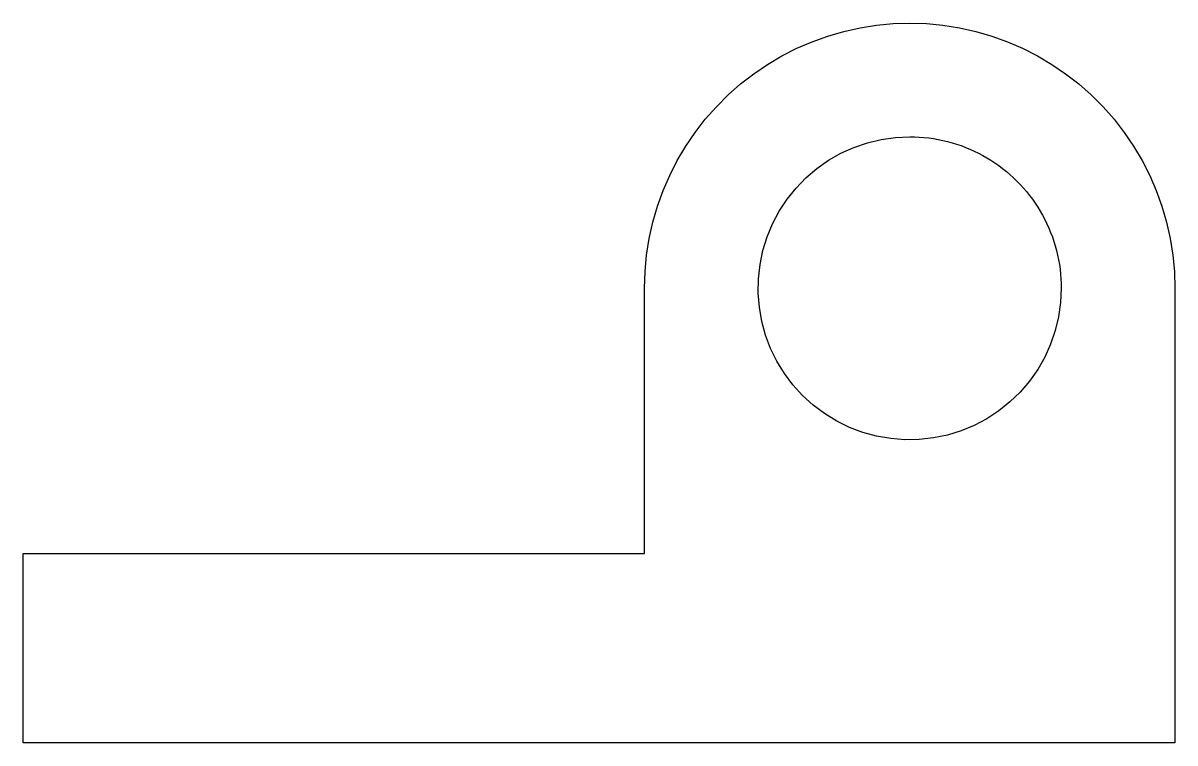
# Model space of a CAD drawing. Header units: metres. Extents: x -27.7 to 2.7, y 0 to 19.
import ezdxf

# ---------------------------------------------------------------- set-up
doc = ezdxf.new("R2010")
doc.units = ezdxf.units.M

msp = doc.modelspace()

# ---------------------------------------------------------------- linework, layer by layer
for points in [[(-11.3, 12), (-11.286, 12.44), (-11.245, 12.877), (-11.176, 13.312), (-11.08, 13.741), (-10.957, 14.163), (-10.808, 14.577), (-10.634, 14.98), (-10.434, 15.372), (-10.21, 15.751), (-9.963, 16.114), (-9.694, 16.462), (-9.403, 16.792), (-9.092, 17.103), (-8.762, 17.394), (-8.414, 17.663), (-8.051, 17.91), (-7.672, 18.134), (-7.28, 18.334), (-6.877, 18.508), (-6.463, 18.657), (-6.041, 18.78), (-5.612, 18.876), (-5.177, 18.945), (-4.74, 18.986), (-4.3, 19), (-3.86, 18.986), (-3.423, 18.945), (-2.988, 18.876), (-2.559, 18.78), (-2.137, 18.657), (-1.723, 18.508), (-1.32, 18.334), (-0.928, 18.134), (-0.549, 17.91), (-0.186, 17.663), (0.162, 17.394), (0.492, 17.103), (0.803, 16.792), (1.094, 16.462), (1.363, 16.114), (1.61, 15.751), (1.834, 15.372), (2.034, 14.98), (2.208, 14.577), (2.357, 14.163), (2.48, 13.741), (2.576, 13.312), (2.645, 12.877), (2.686, 12.44), (2.7, 12)], [(-0.3, 12), (-0.318, 11.624), (-0.371, 11.25), (-0.459, 10.884), (-0.581, 10.528), (-0.736, 10.184), (-0.923, 9.857), (-1.139, 9.548), (-1.384, 9.262), (-1.655, 9), (-1.949, 8.764), (-2.264, 8.557), (-2.597, 8.381), (-2.945, 8.236), (-3.305, 8.126), (-3.674, 8.049), (-4.049, 8.008), (-4.426, 8.002), (-4.801, 8.032), (-5.173, 8.096), (-5.536, 8.196), (-5.889, 8.329), (-6.227, 8.495), (-6.548, 8.692), (-6.85, 8.918), (-7.128, 9.172), (-7.382, 9.45), (-7.608, 9.752), (-7.805, 10.073), (-7.971, 10.411), (-8.104, 10.764), (-8.204, 11.127), (-8.268, 11.499), (-8.298, 11.874), (-8.292, 12.251), (-8.251, 12.626), (-8.174, 12.995), (-8.064, 13.355), (-7.919, 13.703), (-7.743, 14.036), (-7.536, 14.351), (-7.3, 14.645), (-7.038, 14.916), (-6.752, 15.161), (-6.443, 15.377), (-6.116, 15.564), (-5.772, 15.719), (-5.416, 15.841), (-5.05, 15.929), (-4.676, 15.982), (-4.3, 16)], [(-4.3, 16), (-4.174, 15.998), (-4.049, 15.992), (-3.924, 15.982), (-3.799, 15.968), (-3.674, 15.951), (-3.55, 15.929), (-3.427, 15.904), (-3.305, 15.874), (-3.184, 15.841), (-3.064, 15.804), (-2.945, 15.764), (-2.828, 15.719), (-2.711, 15.671), (-2.597, 15.619), (-2.484, 15.564), (-2.373, 15.505), (-2.264, 15.443), (-2.157, 15.377), (-2.052, 15.308), (-1.949, 15.236), (-1.848, 15.161), (-1.75, 15.082), (-1.655, 15), (-1.562, 14.916), (-1.472, 14.828), (-1.384, 14.738), (-1.3, 14.645), (-1.218, 14.55), (-1.139, 14.452), (-1.064, 14.351), (-0.992, 14.248), (-0.923, 14.143), (-0.857, 14.036), (-0.795, 13.927), (-0.736, 13.816), (-0.681, 13.703), (-0.629, 13.589), (-0.581, 13.472), (-0.536, 13.355), (-0.496, 13.236), (-0.459, 13.116), (-0.426, 12.995), (-0.396, 12.873), (-0.371, 12.75), (-0.349, 12.626), (-0.332, 12.501), (-0.318, 12.376), (-0.308, 12.251), (-0.302, 12.126), (-0.3, 12)], [(-11.3, 5), (-11.3, 5.14), (-11.3, 5.28), (-11.3, 5.42), (-11.3, 5.56), (-11.3, 5.7), (-11.3, 5.84), (-11.3, 5.98), (-11.3, 6.12), (-11.3, 6.26), (-11.3, 6.4), (-11.3, 6.54), (-11.3, 6.68), (-11.3, 6.82), (-11.3, 6.96), (-11.3, 7.1), (-11.3, 7.24), (-11.3, 7.38), (-11.3, 7.52), (-11.3, 7.66), (-11.3, 7.8), (-11.3, 7.94), (-11.3, 8.08), (-11.3, 8.22), (-11.3, 8.36), (-11.3, 8.5), (-11.3, 8.64), (-11.3, 8.78), (-11.3, 8.92), (-11.3, 9.06), (-11.3, 9.2), (-11.3, 9.34), (-11.3, 9.48), (-11.3, 9.62), (-11.3, 9.76), (-11.3, 9.9), (-11.3, 10.04), (-11.3, 10.18), (-11.3, 10.32), (-11.3, 10.46), (-11.3, 10.6), (-11.3, 10.74), (-11.3, 10.88), (-11.3, 11.02), (-11.3, 11.16), (-11.3, 11.3), (-11.3, 11.44), (-11.3, 11.58), (-11.3, 11.72), (-11.3, 11.86), (-11.3, 12)], [(-11.3, 5), (-11.3, 5.14), (-11.3, 5.28), (-11.3, 5.42), (-11.3, 5.56), (-11.3, 5.7), (-11.3, 5.84), (-11.3, 5.98), (-11.3, 6.12), (-11.3, 6.26), (-11.3, 6.4), (-11.3, 6.54), (-11.3, 6.68), (-11.3, 6.82), (-11.3, 6.96), (-11.3, 7.1), (-11.3, 7.24), (-11.3, 7.38), (-11.3, 7.52), (-11.3, 7.66), (-11.3, 7.8), (-11.3, 7.94), (-11.3, 8.08), (-11.3, 8.22), (-11.3, 8.36), (-11.3, 8.5), (-11.3, 8.64), (-11.3, 8.78), (-11.3, 8.92), (-11.3, 9.06), (-11.3, 9.2), (-11.3, 9.34), (-11.3, 9.48), (-11.3, 9.62), (-11.3, 9.76), (-11.3, 9.9), (-11.3, 10.04), (-11.3, 10.18), (-11.3, 10.32), (-11.3, 10.46), (-11.3, 10.6), (-11.3, 10.74), (-11.3, 10.88), (-11.3, 11.02), (-11.3, 11.16), (-11.3, 11.3), (-11.3, 11.44), (-11.3, 11.58), (-11.3, 11.72), (-11.3, 11.86), (-11.3, 12)], [(2.7, 12), (2.7, 11.76), (2.7, 11.52), (2.7, 11.28), (2.7, 11.04), (2.7, 10.8), (2.7, 10.56), (2.7, 10.32), (2.7, 10.08), (2.7, 9.84), (2.7, 9.6), (2.7, 9.36), (2.7, 9.12), (2.7, 8.88), (2.7, 8.64), (2.7, 8.4), (2.7, 8.16), (2.7, 7.92), (2.7, 7.68), (2.7, 7.44), (2.7, 7.2), (2.7, 6.96), (2.7, 6.72), (2.7, 6.48), (2.7, 6.24), (2.7, 6), (2.7, 5.76), (2.7, 5.52), (2.7, 5.28), (2.7, 5.04), (2.7, 4.8), (2.7, 4.56), (2.7, 4.32), (2.7, 4.08), (2.7, 3.84), (2.7, 3.6), (2.7, 3.36), (2.7, 3.12), (2.7, 2.88), (2.7, 2.64), (2.7, 2.4), (2.7, 2.16), (2.7, 1.92), (2.7, 1.68), (2.7, 1.44), (2.7, 1.2), (2.7, 0.96), (2.7, 0.72), (2.7, 0.48), (2.7, 0.24), (2.7, 0)], [(-27.7, 0), (-27.7, 0.1), (-27.7, 0.2), (-27.7, 0.3), (-27.7, 0.4), (-27.7, 0.5), (-27.7, 0.6), (-27.7, 0.7), (-27.7, 0.8), (-27.7, 0.9), (-27.7, 1), (-27.7, 1.1), (-27.7, 1.2), (-27.7, 1.3), (-27.7, 1.4), (-27.7, 1.5), (-27.7, 1.6), (-27.7, 1.7), (-27.7, 1.8), (-27.7, 1.9), (-27.7, 2), (-27.7, 2.1), (-27.7, 2.2), (-27.7, 2.3), (-27.7, 2.4), (-27.7, 2.5), (-27.7, 2.6), (-27.7, 2.7), (-27.7, 2.8), (-27.7, 2.9), (-27.7, 3), (-27.7, 3.1), (-27.7, 3.2), (-27.7, 3.3), (-27.7, 3.4), (-27.7, 3.5), (-27.7, 3.6), (-27.7, 3.7), (-27.7, 3.8), (-27.7, 3.9), (-27.7, 4), (-27.7, 4.1), (-27.7, 4.2), (-27.7, 4.3), (-27.7, 4.4), (-27.7, 4.5), (-27.7, 4.6), (-27.7, 4.7), (-27.7, 4.8), (-27.7, 4.9), (-27.7, 5)], [(-27.7, 5), (-27.372, 5), (-27.044, 5), (-26.716, 5), (-26.388, 5), (-26.06, 5), (-25.732, 5), (-25.404, 5), (-25.076, 5), (-24.748, 5), (-24.42, 5), (-24.092, 5), (-23.764, 5), (-23.436, 5), (-23.108, 5), (-22.78, 5), (-22.452, 5), (-22.124, 5), (-21.796, 5), (-21.468, 5), (-21.14, 5), (-20.812, 5), (-20.484, 5), (-20.156, 5), (-19.828, 5), (-19.5, 5), (-19.172, 5), (-18.844, 5), (-18.516, 5), (-18.188, 5), (-17.86, 5), (-17.532, 5), (-17.204, 5), (-16.876, 5), (-16.548, 5), (-16.22, 5), (-15.892, 5), (-15.564, 5), (-15.236, 5), (-14.908, 5), (-14.58, 5), (-14.252, 5), (-13.924, 5), (-13.596, 5), (-13.268, 5), (-12.94, 5), (-12.612, 5), (-12.284, 5), (-11.956, 5), (-11.628, 5), (-11.3, 5)], [(-20, 5), (-19.826, 5), (-19.652, 5), (-19.478, 5), (-19.304, 5), (-19.13, 5), (-18.956, 5), (-18.782, 5), (-18.608, 5), (-18.434, 5), (-18.26, 5), (-18.086, 5), (-17.912, 5), (-17.738, 5), (-17.564, 5), (-17.39, 5), (-17.216, 5), (-17.042, 5), (-16.868, 5), (-16.694, 5), (-16.52, 5), (-16.346, 5), (-16.172, 5), (-15.998, 5), (-15.824, 5), (-15.65, 5), (-15.476, 5), (-15.302, 5), (-15.128, 5), (-14.954, 5), (-14.78, 5), (-14.606, 5), (-14.432, 5), (-14.258, 5), (-14.084, 5), (-13.91, 5), (-13.736, 5), (-13.562, 5), (-13.388, 5), (-13.214, 5), (-13.04, 5), (-12.866, 5), (-12.692, 5), (-12.518, 5), (-12.344, 5), (-12.17, 5), (-11.996, 5), (-11.822, 5), (-11.648, 5), (-11.474, 5), (-11.3, 5)], [(2.7, 0), (2.092, 0), (1.484, 0), (0.876, 0), (0.268, 0), (-0.34, 0), (-0.948, 0), (-1.556, 0), (-2.164, 0), (-2.772, 0), (-3.38, 0), (-3.988, 0), (-4.596, 0), (-5.204, 0), (-5.812, 0), (-6.42, 0), (-7.028, 0), (-7.636, 0), (-8.244, 0), (-8.852, 0), (-9.46, 0), (-10.068, 0), (-10.676, 0), (-11.284, 0), (-11.892, 0), (-12.5, 0), (-13.108, 0), (-13.716, 0), (-14.324, 0), (-14.932, 0), (-15.54, 0), (-16.148, 0), (-16.756, 0), (-17.364, 0), (-17.972, 0), (-18.58, 0), (-19.188, 0), (-19.796, 0), (-20.404, 0), (-21.012, 0), (-21.62, 0), (-22.228, 0), (-22.836, 0), (-23.444, 0), (-24.052, 0), (-24.66, 0), (-25.268, 0), (-25.876, 0), (-26.484, 0), (-27.092, 0), (-27.7, 0)]]:
    msp.add_lwpolyline(points)

doc.saveas('drawing.dxf')
